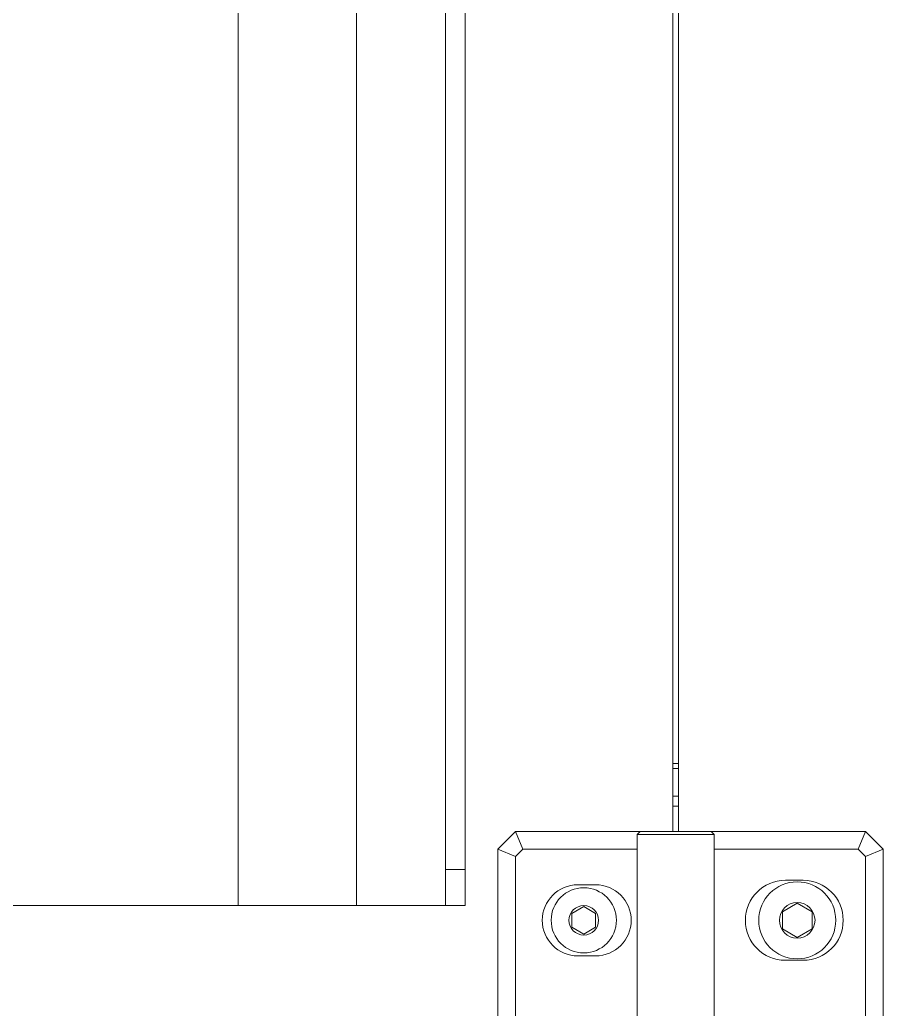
# Model space of a CAD drawing. Header units: millimetres. Extents: x 169 to 14583, y -399 to 10804.
# Drawn here: x 9350.2 to 9495.8, y 2578 to 2744.9 of the extents above; entities that cross this region are included whole.
import ezdxf

# ---------------------------------------------------------------- set-up
doc = ezdxf.new("R2010")
doc.units = ezdxf.units.MM
doc.header["$LTSCALE"] = 35

msp = doc.modelspace()

# ---------------------------------------------------------------- linework, layer by layer
at = {"color": 7, "linetype": 'Continuous', "lineweight": 18}
for p, q in [((9425.279, 2595.469), (9425.279, 3199.159)), ((9460.279, 2607.969), (9460.279, 3094.159)), ((9461.279, 2607.969), (9461.279, 3094.159)), ((9406.967, 2595.469), (9406.967, 2838.564)), ((9421.967, 2595.469), (9421.967, 2838.564)), ((9386.967, 2595.469), (9386.967, 2833.564)), ((9460.279, 2619.414), (9461.279, 2619.414)), ((9460.279, 2618.576), (9461.279, 2618.576)), ((9460.279, 2613.901), (9461.279, 2613.901)), ((9460.279, 2612.226), (9461.279, 2612.226)), ((9430.779, 2604.969), (9433.779, 2607.969)), ((9433.779, 2607.969), (9435.021, 2604.969)), ((9433.779, 2607.969), (9454.779, 2607.969)), ((9454.779, 2607.969), (9454.279, 2607.469)), ((9454.279, 2607.469), (9454.279, 2548.469)), ((9467.279, 2607.469), (9454.279, 2607.469)), ((9454.779, 2607.969), (9466.779, 2607.969)), ((9467.279, 2607.469), (9466.779, 2607.969)), ((9466.779, 2607.969), (9492.779, 2607.969)), ((9467.279, 2548.469), (9467.279, 2607.469)), ((9492.779, 2607.969), (9491.536, 2604.969)), ((9492.779, 2607.969), (9495.779, 2604.969)), ((9430.779, 2550.969), (9430.779, 2604.969)), ((9430.779, 2604.969), (9433.779, 2603.726)), ((9435.021, 2604.969), (9433.779, 2603.726)), ((9454.279, 2604.969), (9435.021, 2604.969)), ((9491.536, 2604.969), (9467.279, 2604.969)), ((9492.779, 2603.726), (9491.536, 2604.969)), ((9495.779, 2604.969), (9492.779, 2603.726)), ((9495.779, 2604.969), (9495.779, 2550.969)), ((9433.779, 2603.726), (9433.779, 2552.212)), ((9492.779, 2552.212), (9492.779, 2603.726)), ((9425.279, 2601.564), (9421.967, 2601.564)), ((9447.279, 2598.969), (9444.279, 2598.969)), ((9482.279, 2599.719), (9479.279, 2599.719)), ((8680.279, 2595.469), (9425.279, 2595.469)), ((9445.279, 2595.278), (9443.279, 2594.124)), ((9447.279, 2594.124), (9445.279, 2595.278)), ((9481.279, 2595.856), (9478.779, 2594.412)), ((9483.779, 2594.412), (9481.279, 2595.856)), ((9443.279, 2594.124), (9443.279, 2591.814)), ((9447.279, 2591.814), (9447.279, 2594.124)), ((9478.779, 2594.412), (9478.779, 2591.526)), ((9483.779, 2591.526), (9483.779, 2594.412)), ((9443.279, 2591.814), (9445.279, 2590.66)), ((9445.279, 2590.66), (9447.279, 2591.814)), ((9478.779, 2591.526), (9481.279, 2590.082)), ((9481.279, 2590.082), (9483.779, 2591.526)), ((9444.279, 2586.969), (9447.279, 2586.969)), ((9479.279, 2586.219), (9482.279, 2586.219))]:
    msp.add_line(p, q, dxfattribs=at)
for centre, radius in [((9445.279, 2592.969), 5.5), ((9481.279, 2592.969), 6.5), ((9445.279, 2592.969), 2.5), ((9481.279, 2592.969), 3)]:
    msp.add_circle(centre, radius, dxfattribs=at)
for centre, radius, start, end in [((9444.279, 2592.969), 6, 90, 270), ((9447.279, 2592.969), 6, 270, 90), ((9479.279, 2592.969), 6.75, 90, 270), ((9482.279, 2592.969), 6.75, 270, 90)]:
    msp.add_arc(centre, radius, start, end, dxfattribs=at)

doc.saveas('drawing.dxf')
